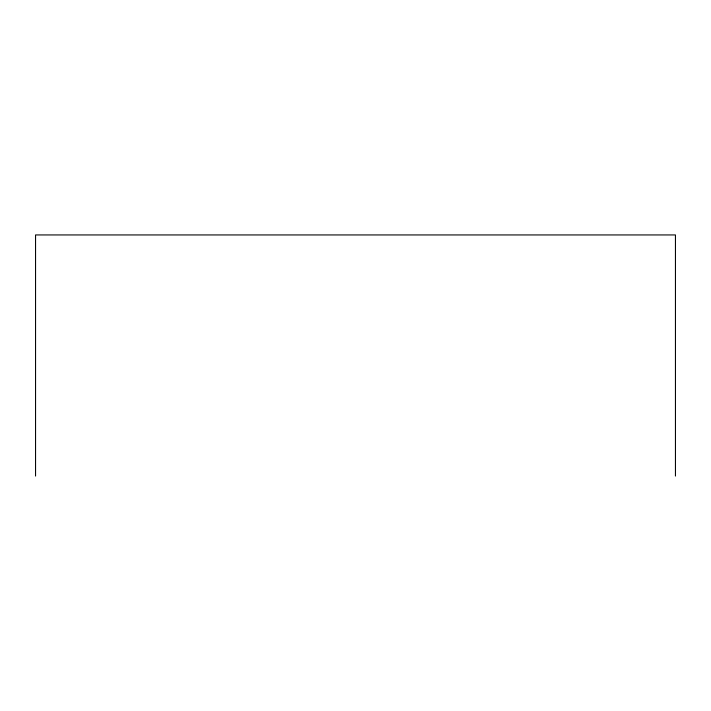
<?xml version="1.0" encoding="UTF-8"?>
<svg xmlns="http://www.w3.org/2000/svg" width="711" height="711" viewBox="0 0 711 711"><rect width="100%" height="100%" fill="white"/><g stroke="black" fill="none" stroke-linecap="round" stroke-linejoin="round"><path stroke-width="1.07" d="M675.45 476.059L675.45 234.941L35.55 234.941L35.55 476.059"/></g></svg>
